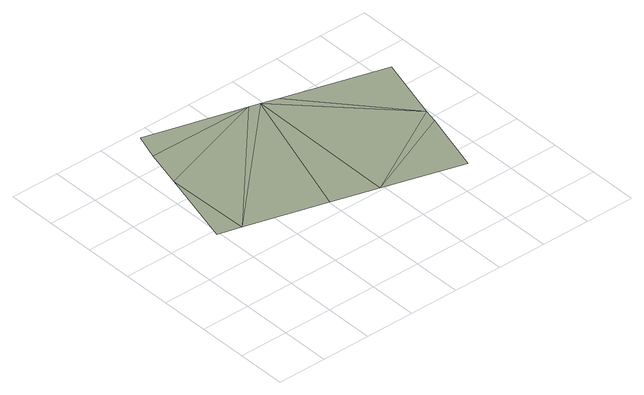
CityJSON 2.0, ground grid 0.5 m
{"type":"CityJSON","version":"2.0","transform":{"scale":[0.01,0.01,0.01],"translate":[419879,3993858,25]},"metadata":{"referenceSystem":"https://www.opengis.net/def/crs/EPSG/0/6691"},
"CityObjects":{
"road1":{"type":"Road","attributes":{"class":"1040","function":"1","DmGeometricAttribute.dmCode":"2103","DmGeometricAttribute.geometryType":"E2","DmGeometricAttribute.mapLevel":"2500","DmGeometricAttribute.shapeType":"0"},"geometry":[{"type":"MultiSurface","lod":"3","boundaries":[[[0,1,2]],[[3,4,5]],[[6,1,0]],[[7,6,0]],[[8,7,0]],[[9,10,4]],[[9,11,10]],[[1,4,10]],[[9,4,3]],[[1,6,12]],[[13,12,6]],[[10,2,1]]],"semantics":{"surfaces":[{"type":"AuxiliaryTrafficArea","function":"5000"}],"values":[0,0,0,0,0,0,0,0,0,0,0,0]}}]}
},
"vertices":[
[195,101,19],[197,260,18],[149,114,19],[78,264,18],[186,263,18],[86,290,19],[298,159,17],[295,145,17],[276,79,18],[67,224,19],[68,136,20],[45,142,20],[214,255,18],[317,227,17]
]}
